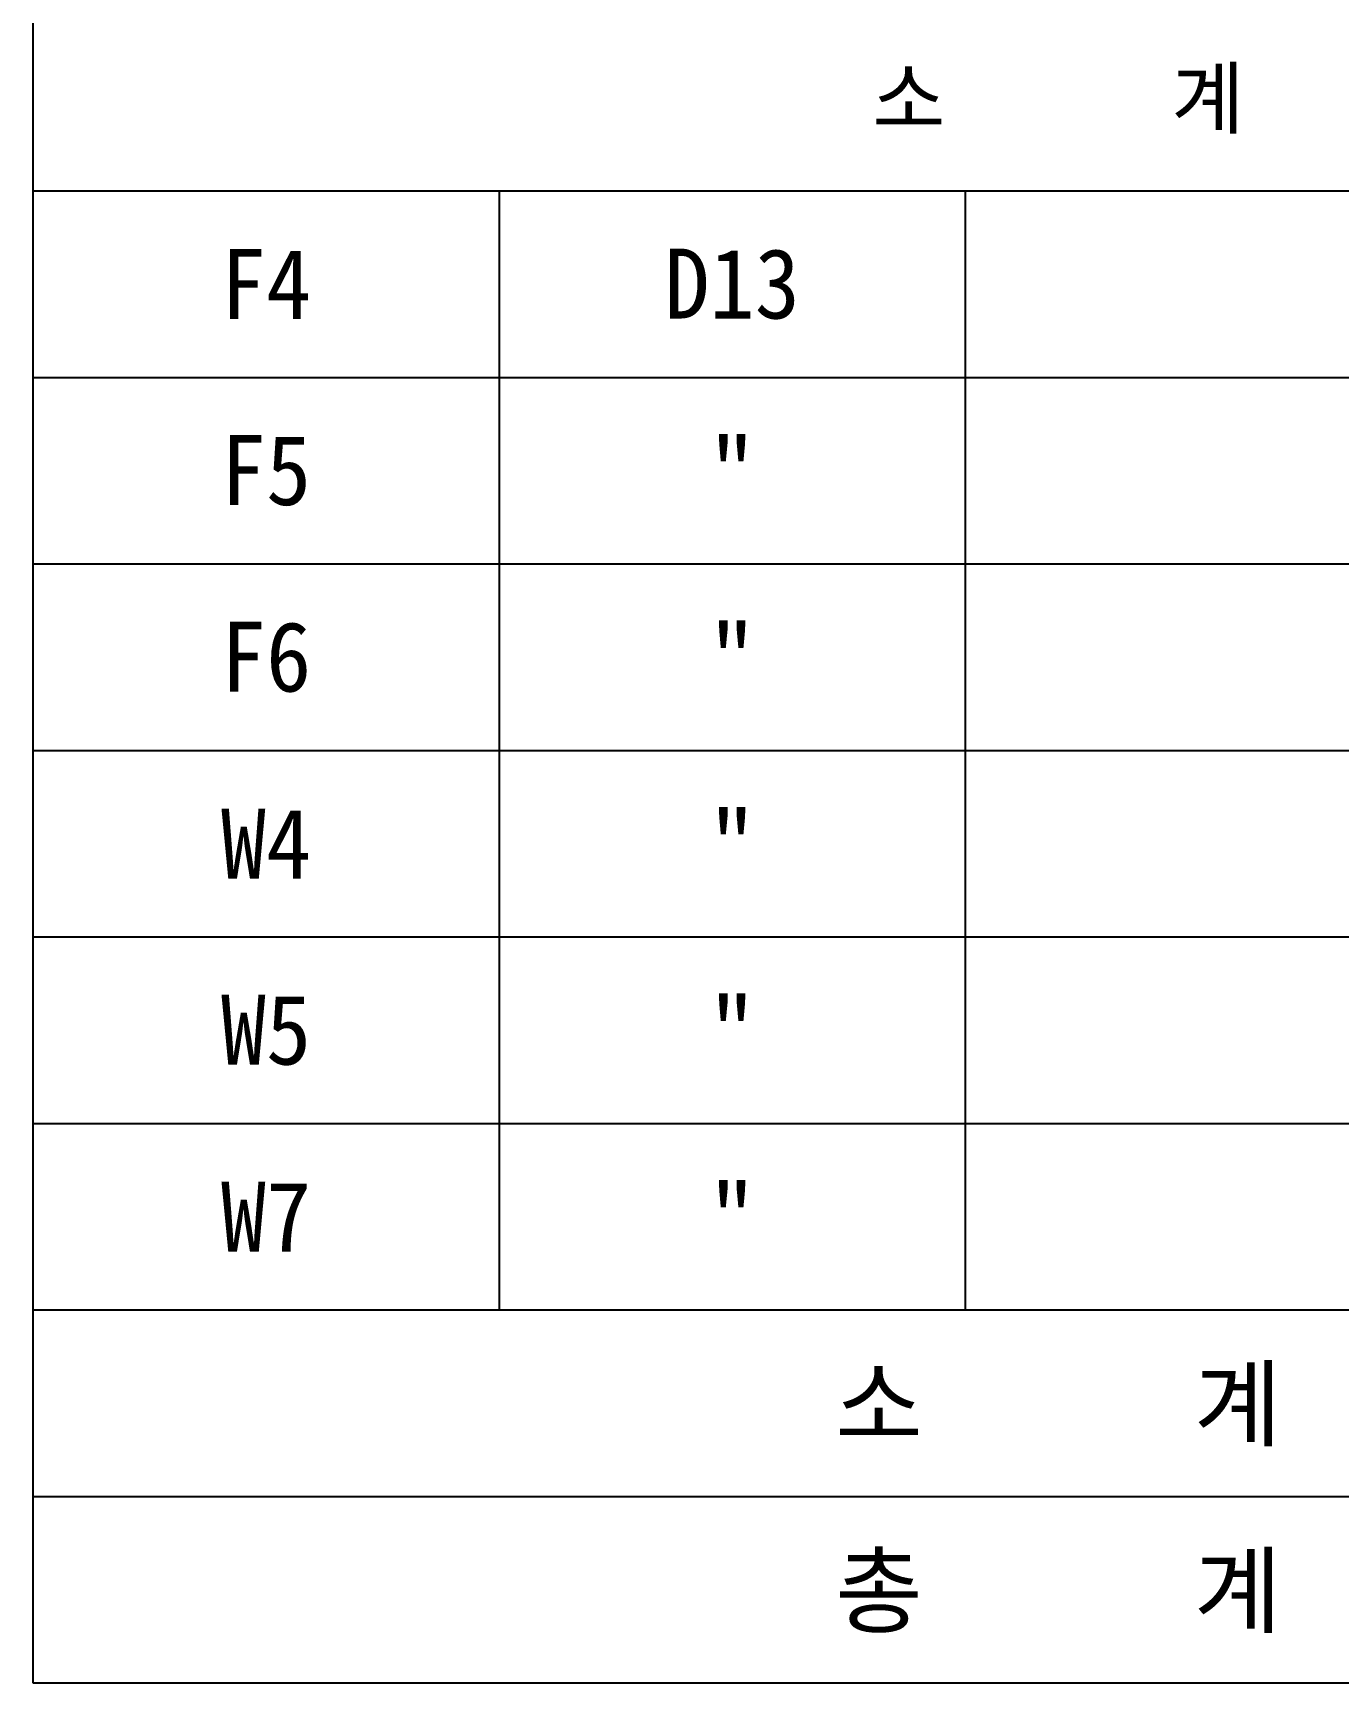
# Model space of a CAD drawing. Header units: millimetres. Extents: x 381 to 2337, y -50 to 586.
# Drawn here: x 961.6 to 1017.6, y 60.3 to 131 of the extents above; entities that cross this region are included whole.
import ezdxf
from ezdxf.enums import TextEntityAlignment as Align

# ---------------------------------------------------------------- set-up
doc = ezdxf.new("R2010")
doc.units = ezdxf.units.MM
doc.header["$LTSCALE"] = 10
doc.styles.add('돋움체', font='DotumChe.ttf')

msp = doc.modelspace()

# ---------------------------------------------------------------- linework, layer by layer
at = {"color": 7}
for p, q in [((961.615, 188.263), (961.615, 60.263)), ((961.615, 60.263), (1161.615, 60.263))]:
    msp.add_line(p, q, dxfattribs=at)
at = {"color": 1}
for p, q in [((961.615, 124.263), (1161.615, 124.263)), ((981.615, 124.263), (981.615, 76.263)), ((1001.615, 124.263), (1001.615, 76.263)), ((961.615, 116.263), (1161.615, 116.263)), ((961.615, 108.263), (1161.615, 108.263)), ((961.615, 100.263), (1161.615, 100.263)), ((961.615, 92.263), (1161.615, 92.263)), ((961.615, 84.263), (1161.615, 84.263)), ((961.615, 76.263), (1161.615, 76.263)), ((961.615, 68.263), (1161.615, 68.263))]:
    msp.add_line(p, q, dxfattribs=at)

# ---------------------------------------------------------------- texts
at = {"style": '돋움체'}
for s, height, p in [('소      계', 2.5, (1005.615, 128.263)), ('F4', 3, (971.615, 120.263)), ('D13', 3, (991.615, 120.263)), ('F5', 3, (971.615, 112.263)), ('"', 3, (991.615, 112.263)), ('F6', 3, (971.615, 104.263)), ('"', 3, (991.615, 104.263)), ('W4', 3, (971.615, 96.263)), ('"', 3, (991.615, 96.263)), ('W5', 3, (971.615, 88.263)), ('"', 3, (991.615, 88.263)), ('W7', 3, (971.615, 80.263)), ('"', 3, (991.615, 80.263)), ('소      계', 3, (1005.615, 72.263)), ('총      계', 3, (1005.615, 64.263))]:
    msp.add_text(s, height=height, dxfattribs=at).set_placement(p, align=Align.MIDDLE)

doc.saveas('drawing.dxf')
